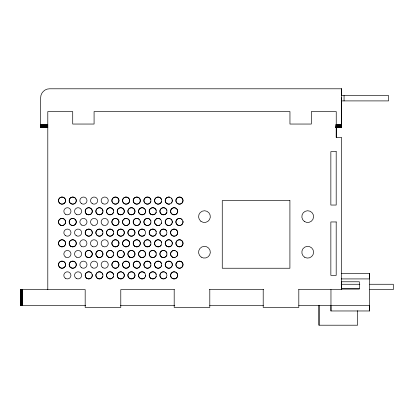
<?xml version="1.0" encoding="UTF-8"?>
<svg xmlns="http://www.w3.org/2000/svg" width="414" height="414" viewBox="0 0 414 414"><rect width="100%" height="100%" fill="white"/><g stroke="black" fill="none" stroke-linecap="round" stroke-linejoin="round"><path stroke-width="0.62" d="M47.765 127.569L40.66 127.569L40.66 97.694C40.562 92.938 44.805 88.694 49.561 88.793L341.586 88.793L341.586 90.635M298.83 305.625L369.609 305.625L369.614 310.966L330.962 310.966L330.962 289.536M298.639 289.603L341.534 289.603L341.56 137.396L336.24 137.396L336.271 127.088M341.56 288.894L341.56 281.774L359.362 281.774L359.362 288.894L341.56 288.894L359.362 288.894M341.591 97.694L341.591 127.569L335.764 127.569M341.576 100.907L341.591 127.6M341.576 95.391L341.581 88.793L341.591 100.902M341.265 273.582L369.609 273.587L369.609 278.922L341.265 278.922M341.483 95.562L388.57 95.562L388.57 100.902L341.483 100.902M40.66 124.505L47.765 124.505M335.775 124.505L341.591 124.505M40.66 124.961L47.765 124.961M335.775 124.961L341.591 124.961M40.66 125.406L47.765 125.406M335.775 125.406L341.591 125.406M47.765 125.82L40.66 125.82L40.66 127.569M335.775 125.82L341.591 125.82M40.66 126.208L47.765 126.208M335.775 126.208L341.591 126.208M40.66 126.56L47.765 126.56M335.775 126.56L341.591 126.56M40.66 126.865L47.765 126.865M335.775 126.865L341.591 126.865M40.66 127.124L47.765 127.124M335.775 127.124L341.591 127.124M40.66 127.331L47.765 127.331M335.764 127.331L341.591 127.331M40.66 127.481L47.765 127.481M335.764 127.481L341.591 127.481M341.177 284.263L359.823 284.263M369.759 284.263L393.3 284.263L393.3 289.603L369.759 289.603M174.465 289.603L120.784 289.603L120.784 307.405L85.18 307.405L85.18 289.603L20.7 289.603L20.716 305.625L85.677 305.625M209.391 289.603L263.718 289.603M120.5 305.625L174.817 305.625M209.696 305.625L263.356 305.625M369.609 310.966L369.609 273.587M330.962 310.966L330.967 306.324M357.592 310.681L357.592 325.207L318.992 325.207L318.992 305.625M344.065 95.562L344.065 100.902M336.24 137.396L336.24 111.583L311.318 111.583L311.318 124.045L289.955 124.045L289.955 111.583L94.082 111.583L94.082 124.045L72.719 124.045L72.719 111.583L47.796 111.583L47.796 289.603M319.023 305.625L319.023 325.207M298.81 289.603L298.81 307.405L263.206 307.405L263.206 289.603M209.8 289.603L209.8 307.405L174.19 307.405L174.19 289.603M22.247 289.603L22.247 305.625M22.02 289.603L22.02 305.625M21.797 289.603L21.797 305.625M21.59 289.603L21.59 305.625M21.399 289.603L21.399 305.625M21.223 289.603L21.223 305.625M21.067 289.603L21.067 305.625M20.938 289.603L20.938 305.625M20.835 289.603L20.762 305.625M172.322 199.672A3.56 3.56 0 0 1 172.322 201.514M171.965 202.374A3.56 3.56 0 0 1 171.396 203.108M169.802 204.03A3.56 3.56 0 0 1 165.321 200.593A3.56 3.56 0 0 1 169.802 197.152M171.396 198.073A3.56 3.56 0 0 1 171.965 198.813M161.641 201.514A3.56 3.56 0 0 1 156.156 203.507A3.56 3.56 0 0 1 156.156 197.675A3.56 3.56 0 0 1 161.641 199.672M150.96 201.514A3.56 3.56 0 0 1 145.474 203.507A3.56 3.56 0 0 1 145.474 197.675A3.56 3.56 0 0 1 150.96 199.672M102.889 212.196A3.56 3.56 0 0 1 97.166 214.002A3.56 3.56 0 0 1 97.947 208.045A3.56 3.56 0 0 1 103.014 211.275M113.571 212.196A3.56 3.56 0 0 1 108.09 214.188A3.56 3.56 0 0 1 108.09 208.356A3.56 3.56 0 0 1 113.571 210.353M145.614 210.353A3.56 3.56 0 0 1 145.614 212.196M145.262 213.055A3.56 3.56 0 0 1 139.891 214.002A3.56 3.56 0 0 1 139.891 208.547A3.56 3.56 0 0 1 145.262 209.494M156.301 212.196A3.56 3.56 0 0 1 150.815 214.188A3.56 3.56 0 0 1 150.815 208.356A3.56 3.56 0 0 1 156.301 210.353M166.982 212.196A3.56 3.56 0 0 1 161.496 214.188A3.56 3.56 0 0 1 161.496 208.356A3.56 3.56 0 0 1 166.982 210.353M176.737 208.754A3.56 3.56 0 0 1 175.438 214.618A3.56 3.56 0 0 1 170.677 210.964A3.56 3.56 0 0 1 176.002 208.19M183.004 221.035A3.56 3.56 0 0 1 183.004 222.877M182.646 223.736A3.56 3.56 0 0 1 178.056 225.18A3.56 3.56 0 0 1 176.214 220.74A3.56 3.56 0 0 1 180.483 218.514M181.342 218.871A3.56 3.56 0 0 1 182.082 219.436M172.322 221.035A3.56 3.56 0 0 1 172.322 222.877M171.965 223.736A3.56 3.56 0 0 1 171.396 224.471M170.661 225.04A3.56 3.56 0 0 1 169.802 225.392M168.881 225.516A3.56 3.56 0 0 1 165.352 221.49A3.56 3.56 0 0 1 169.802 218.514M170.661 218.871A3.56 3.56 0 0 1 171.965 220.176M161.641 222.877A3.56 3.56 0 0 1 161.284 223.736M159.98 225.04A3.56 3.56 0 0 1 159.121 225.392M158.2 225.516A3.56 3.56 0 0 1 154.908 220.595A3.56 3.56 0 0 1 160.715 219.436M150.96 222.877A3.56 3.56 0 0 1 146.013 225.18A3.56 3.56 0 0 1 144.6 219.912A3.56 3.56 0 0 1 150.034 219.436M150.603 220.176A3.56 3.56 0 0 1 150.96 221.035M140.274 221.035A3.56 3.56 0 0 1 140.274 222.877M139.922 223.736A3.56 3.56 0 0 1 134.793 224.869A3.56 3.56 0 0 1 134.11 219.668A3.56 3.56 0 0 1 139.352 219.436M127.936 218.871A3.56 3.56 0 0 1 128.2 224.869A3.56 3.56 0 0 1 122.647 222.572A3.56 3.56 0 0 1 127.077 218.514M118.911 221.035A3.56 3.56 0 0 1 118.911 222.877M118.559 223.736A3.56 3.56 0 0 1 117.99 224.471M117.255 225.04A3.56 3.56 0 0 1 116.396 225.392M115.475 225.516A3.56 3.56 0 0 1 112.391 220.176A3.56 3.56 0 0 1 118.559 220.176M74.53 218.871A3.56 3.56 0 0 1 74.789 224.869A3.56 3.56 0 0 1 69.242 222.572A3.56 3.56 0 0 1 73.671 218.514M91.856 234.417A3.56 3.56 0 0 1 85.853 234.676A3.56 3.56 0 0 1 88.151 229.128A3.56 3.56 0 0 1 92.208 233.558M102.889 233.558A3.56 3.56 0 0 1 97.409 235.55A3.56 3.56 0 0 1 97.409 229.718A3.56 3.56 0 0 1 102.889 231.716M113.571 233.558A3.56 3.56 0 0 1 108.09 235.55A3.56 3.56 0 0 1 108.09 229.718A3.56 3.56 0 0 1 113.571 231.716M134.581 234.417A3.56 3.56 0 0 1 128.578 234.676A3.56 3.56 0 0 1 130.876 229.128A3.56 3.56 0 0 1 134.933 233.558M144.693 235.152A3.56 3.56 0 0 1 139.658 235.152A3.56 3.56 0 0 1 139.658 230.117A3.56 3.56 0 0 1 144.693 230.117M156.301 233.558A3.56 3.56 0 0 1 155.943 234.417M155.374 235.152A3.56 3.56 0 0 1 150.339 235.152A3.56 3.56 0 0 1 150.339 230.117A3.56 3.56 0 0 1 155.374 230.117M155.943 230.857A3.56 3.56 0 0 1 156.301 231.716M166.625 234.417A3.56 3.56 0 0 1 161.253 235.364A3.56 3.56 0 0 1 161.253 229.91A3.56 3.56 0 0 1 166.625 230.857M175.143 236.073A3.56 3.56 0 0 1 170.713 232.016A3.56 3.56 0 0 1 176.266 229.718A3.56 3.56 0 0 1 176.002 235.721M172.322 242.397A3.56 3.56 0 0 1 172.322 244.239M171.965 245.098A3.56 3.56 0 0 1 167.101 246.402A3.56 3.56 0 0 1 165.797 241.538A3.56 3.56 0 0 1 170.661 240.234M171.396 240.798A3.56 3.56 0 0 1 171.965 241.538M161.284 245.098A3.56 3.56 0 0 1 156.156 246.232A3.56 3.56 0 0 1 155.473 241.031A3.56 3.56 0 0 1 160.715 240.798M161.284 241.538A3.56 3.56 0 0 1 161.641 242.397M150.96 244.239A3.56 3.56 0 0 1 145.474 246.232A3.56 3.56 0 0 1 145.474 240.399A3.56 3.56 0 0 1 150.96 242.397M140.274 242.397A3.56 3.56 0 0 1 136.216 246.822A3.56 3.56 0 0 1 133.919 241.274A3.56 3.56 0 0 1 139.922 241.538M118.559 245.098A3.56 3.56 0 0 1 112.556 245.362A3.56 3.56 0 0 1 114.854 239.809A3.56 3.56 0 0 1 118.911 244.239M113.571 254.921A3.56 3.56 0 0 1 108.09 256.913A3.56 3.56 0 0 1 108.09 251.081A3.56 3.56 0 0 1 113.571 253.078M123.331 251.479A3.56 3.56 0 0 1 123.331 256.514M122.596 257.084A3.56 3.56 0 0 1 117.286 254.465A3.56 3.56 0 0 1 121.737 250.558M145.614 253.078A3.56 3.56 0 0 1 145.614 254.921M145.262 255.78A3.56 3.56 0 0 1 139.891 256.727A3.56 3.56 0 0 1 139.891 251.272A3.56 3.56 0 0 1 145.262 252.219M156.301 254.921A3.56 3.56 0 0 1 150.815 256.913A3.56 3.56 0 0 1 150.815 251.081A3.56 3.56 0 0 1 156.301 253.078M166.982 254.921A3.56 3.56 0 0 1 162.324 257.342A3.56 3.56 0 0 1 160.311 252.493A3.56 3.56 0 0 1 165.321 250.915M166.055 251.479A3.56 3.56 0 0 1 166.982 253.078M176.737 251.479A3.56 3.56 0 0 1 176.737 256.514M175.143 257.436A3.56 3.56 0 0 1 170.661 253.999A3.56 3.56 0 0 1 175.143 250.558M170.661 267.765A3.56 3.56 0 0 1 165.44 265.602A3.56 3.56 0 0 1 168.881 261.12A3.56 3.56 0 0 1 172.322 265.602M171.965 266.461A3.56 3.56 0 0 1 171.396 267.196M161.641 265.602A3.56 3.56 0 0 1 161.284 266.461M160.715 267.196A3.56 3.56 0 0 1 155.281 266.725A3.56 3.56 0 0 1 156.694 261.451A3.56 3.56 0 0 1 161.641 263.759M150.96 265.602A3.56 3.56 0 0 1 145.474 267.599A3.56 3.56 0 0 1 145.474 261.762A3.56 3.56 0 0 1 150.96 263.759M139.922 266.461A3.56 3.56 0 0 1 133.919 266.725A3.56 3.56 0 0 1 136.216 261.172A3.56 3.56 0 0 1 140.274 265.602M92.208 274.441A3.56 3.56 0 0 1 88.461 278.907A3.56 3.56 0 0 1 85.543 273.856A3.56 3.56 0 0 1 91.287 272.842M102.889 276.283A3.56 3.56 0 0 1 97.947 278.586A3.56 3.56 0 0 1 96.534 273.318A3.56 3.56 0 0 1 101.968 272.842M102.537 273.582A3.56 3.56 0 0 1 102.889 274.441M113.571 276.283A3.56 3.56 0 0 1 112.649 277.877M111.915 278.446A3.56 3.56 0 0 1 106.905 276.868A3.56 3.56 0 0 1 108.918 272.014A3.56 3.56 0 0 1 113.571 274.441M122.596 272.277A3.56 3.56 0 0 1 122.86 278.28A3.56 3.56 0 0 1 117.307 275.978A3.56 3.56 0 0 1 121.737 271.92M134.933 274.441A3.56 3.56 0 0 1 130.876 278.87A3.56 3.56 0 0 1 128.578 273.318A3.56 3.56 0 0 1 134.581 273.582M145.738 275.362A3.56 3.56 0 0 1 145.614 276.283M144.693 277.877A3.56 3.56 0 0 1 139.658 277.877A3.56 3.56 0 0 1 139.658 272.842A3.56 3.56 0 0 1 144.693 272.842M156.301 276.283A3.56 3.56 0 0 1 155.943 277.142M155.374 277.877A3.56 3.56 0 0 1 150.339 277.877A3.56 3.56 0 0 1 150.339 272.842A3.56 3.56 0 0 1 155.374 272.842M155.943 273.582A3.56 3.56 0 0 1 156.301 274.441M166.625 277.142A3.56 3.56 0 0 1 166.055 277.877M165.321 278.446A3.56 3.56 0 0 1 164.462 278.803M163.54 278.922A3.56 3.56 0 0 1 160.011 274.896A3.56 3.56 0 0 1 164.462 271.92M165.321 272.277A3.56 3.56 0 0 1 166.625 273.582M176.002 272.277A3.56 3.56 0 0 1 176.266 278.28A3.56 3.56 0 0 1 170.713 275.978A3.56 3.56 0 0 1 175.143 271.92M336.194 151.638L330.853 151.638L330.853 205.044L336.194 205.044L336.194 151.638M289.909 200.593L222.261 200.593L222.261 268.241L289.909 268.241L289.909 200.593M336.194 221.956L330.853 221.956L330.853 275.362L336.194 275.362L336.194 221.956M177.782 203.678A3.56 3.56 0 0 0 183.123 200.593A3.56 3.56 0 0 0 177.782 197.509A3.56 3.56 0 0 0 177.782 203.678M135.057 203.678A3.56 3.56 0 0 0 140.398 200.593A3.56 3.56 0 0 0 135.057 197.509A3.56 3.56 0 0 0 135.057 203.678M124.376 203.678A3.56 3.56 0 0 0 129.717 200.593A3.56 3.56 0 0 0 124.376 197.509A3.56 3.56 0 0 0 124.376 203.678M113.695 203.678A3.56 3.56 0 0 0 119.035 200.593A3.56 3.56 0 0 0 113.695 197.509A3.56 3.56 0 0 0 113.695 203.678M102.92 203.678A3.56 3.56 0 0 0 108.261 200.593A3.56 3.56 0 0 0 102.92 197.509A3.56 3.56 0 0 0 102.92 203.678M92.332 203.678A3.56 3.56 0 0 0 97.673 200.593A3.56 3.56 0 0 0 92.332 197.509A3.56 3.56 0 0 0 92.332 203.678M81.651 203.678A3.56 3.56 0 0 0 86.992 200.593A3.56 3.56 0 0 0 81.651 197.509A3.56 3.56 0 0 0 81.651 203.678M70.97 203.678A3.56 3.56 0 0 0 76.311 200.593A3.56 3.56 0 0 0 70.97 197.509A3.56 3.56 0 0 0 70.97 203.678M60.289 203.678A3.56 3.56 0 0 0 65.629 200.593A3.56 3.56 0 0 0 60.289 197.509A3.56 3.56 0 0 0 60.258 203.678A3.56 3.56 0 0 0 65.598 200.593A3.56 3.56 0 0 0 60.258 197.509A3.56 3.56 0 0 0 60.289 203.678M65.629 214.359A3.56 3.56 0 0 0 70.97 211.275A3.56 3.56 0 0 0 65.629 208.19A3.56 3.56 0 0 0 65.629 214.359M76.311 214.359A3.56 3.56 0 0 0 81.651 211.275A3.56 3.56 0 0 0 76.311 208.19A3.56 3.56 0 0 0 76.311 214.359M86.992 214.359A3.56 3.56 0 0 0 92.332 211.275A3.56 3.56 0 0 0 86.992 208.19A3.56 3.56 0 0 0 86.992 214.359M119.035 214.359A3.56 3.56 0 0 0 124.376 211.275A3.56 3.56 0 0 0 119.035 208.19A3.56 3.56 0 0 0 119.035 214.359M129.717 214.359A3.56 3.56 0 0 0 135.057 211.275A3.56 3.56 0 0 0 129.717 208.19A3.56 3.56 0 0 0 129.717 214.359M102.92 225.04A3.56 3.56 0 0 0 108.261 221.956A3.56 3.56 0 0 0 102.92 218.871A3.56 3.56 0 0 0 102.92 225.04M92.332 225.04A3.56 3.56 0 0 0 97.673 221.956A3.56 3.56 0 0 0 92.332 218.871A3.56 3.56 0 0 0 92.332 225.04M81.651 225.04A3.56 3.56 0 0 0 86.992 221.956A3.56 3.56 0 0 0 81.651 218.871A3.56 3.56 0 0 0 81.651 225.04M60.289 225.04A3.56 3.56 0 0 0 65.629 221.956A3.56 3.56 0 0 0 60.289 218.871A3.56 3.56 0 0 0 60.258 225.04A3.56 3.56 0 0 0 65.598 221.956A3.56 3.56 0 0 0 60.258 218.871A3.56 3.56 0 0 0 60.289 225.04M65.629 235.721A3.56 3.56 0 0 0 70.97 232.637A3.56 3.56 0 0 0 65.629 229.553A3.56 3.56 0 0 0 65.629 235.721M76.311 235.721A3.56 3.56 0 0 0 81.651 232.637A3.56 3.56 0 0 0 76.311 229.553A3.56 3.56 0 0 0 76.311 235.721M119.035 235.721A3.56 3.56 0 0 0 124.376 232.637A3.56 3.56 0 0 0 119.035 229.553A3.56 3.56 0 0 0 119.035 235.721M177.782 246.402A3.56 3.56 0 0 0 183.123 243.318A3.56 3.56 0 0 0 177.782 240.234A3.56 3.56 0 0 0 177.782 246.402M124.376 246.402A3.56 3.56 0 0 0 129.717 243.318A3.56 3.56 0 0 0 124.376 240.234A3.56 3.56 0 0 0 124.376 246.402M102.92 246.402A3.56 3.56 0 0 0 108.261 243.318A3.56 3.56 0 0 0 102.92 240.234A3.56 3.56 0 0 0 102.92 246.402M92.255 246.402A3.56 3.56 0 0 0 97.595 243.318A3.56 3.56 0 0 0 92.255 240.234A3.56 3.56 0 0 0 92.255 246.402M81.589 246.402A3.56 3.56 0 0 0 86.93 243.318A3.56 3.56 0 0 0 81.589 240.234A3.56 3.56 0 0 0 81.589 246.402M70.97 246.402A3.56 3.56 0 0 0 76.311 243.318A3.56 3.56 0 0 0 70.97 240.234A3.56 3.56 0 0 0 70.97 246.402M60.289 246.402A3.56 3.56 0 0 0 65.629 243.318A3.56 3.56 0 0 0 60.289 240.234A3.56 3.56 0 0 0 60.258 246.402A3.56 3.56 0 0 0 65.598 243.318A3.56 3.56 0 0 0 60.258 240.234A3.56 3.56 0 0 0 60.289 246.402M65.629 257.084A3.56 3.56 0 0 0 70.97 253.999A3.56 3.56 0 0 0 65.629 250.915A3.56 3.56 0 0 0 65.629 257.084M76.311 257.084A3.56 3.56 0 0 0 81.651 253.999A3.56 3.56 0 0 0 76.311 250.915A3.56 3.56 0 0 0 76.311 257.084M86.992 257.084A3.56 3.56 0 0 0 92.332 253.999A3.56 3.56 0 0 0 86.992 250.915A3.56 3.56 0 0 0 86.992 257.084M97.673 257.084A3.56 3.56 0 0 0 103.014 253.999A3.56 3.56 0 0 0 97.673 250.915A3.56 3.56 0 0 0 97.673 257.084M129.717 257.084A3.56 3.56 0 0 0 135.057 253.999A3.56 3.56 0 0 0 129.717 250.915A3.56 3.56 0 0 0 129.717 257.084M177.782 267.765A3.56 3.56 0 0 0 183.123 264.681A3.56 3.56 0 0 0 177.782 261.596A3.56 3.56 0 0 0 177.782 267.765M124.376 267.765A3.56 3.56 0 0 0 129.717 264.681A3.56 3.56 0 0 0 124.376 261.596A3.56 3.56 0 0 0 124.376 267.765M113.695 267.765A3.56 3.56 0 0 0 119.035 264.681A3.56 3.56 0 0 0 113.695 261.596A3.56 3.56 0 0 0 113.695 267.765M102.92 267.765A3.56 3.56 0 0 0 108.261 264.681A3.56 3.56 0 0 0 102.92 261.596A3.56 3.56 0 0 0 102.92 267.765M92.332 267.765A3.56 3.56 0 0 0 97.673 264.681A3.56 3.56 0 0 0 92.332 261.596A3.56 3.56 0 0 0 92.332 267.765M81.651 267.765A3.56 3.56 0 0 0 86.992 264.681A3.56 3.56 0 0 0 81.651 261.596A3.56 3.56 0 0 0 81.651 267.765M70.97 267.765A3.56 3.56 0 0 0 76.311 264.681A3.56 3.56 0 0 0 70.97 261.596A3.56 3.56 0 0 0 70.97 267.765M60.289 267.765A3.56 3.56 0 0 0 65.629 264.681A3.56 3.56 0 0 0 60.289 261.596A3.56 3.56 0 0 0 60.258 267.765A3.56 3.56 0 0 0 65.598 264.681A3.56 3.56 0 0 0 60.258 261.596A3.56 3.56 0 0 0 60.289 267.765M65.598 278.446A3.56 3.56 0 0 0 70.939 275.362A3.56 3.56 0 0 0 65.598 272.277A3.56 3.56 0 0 0 65.598 278.446M76.311 278.446A3.56 3.56 0 0 0 81.651 275.362A3.56 3.56 0 0 0 76.311 272.277A3.56 3.56 0 0 0 76.311 278.446M172.25 257.084A3.56 3.56 0 0 0 177.59 253.999A3.56 3.56 0 0 0 172.25 250.915A3.56 3.56 0 0 0 172.25 257.084M161.584 257.084A3.56 3.56 0 0 0 166.925 253.999A3.56 3.56 0 0 0 161.584 250.915A3.56 3.56 0 0 0 161.584 257.084M140.253 257.084A3.56 3.56 0 0 0 145.599 253.999A3.56 3.56 0 0 0 140.253 250.915A3.56 3.56 0 0 0 140.253 257.084M134.912 246.402A3.56 3.56 0 0 0 140.253 243.318A3.56 3.56 0 0 0 134.912 240.234A3.56 3.56 0 0 0 134.912 246.402M97.595 257.084A3.56 3.56 0 0 0 102.936 253.999A3.56 3.56 0 0 0 97.595 250.915A3.56 3.56 0 0 0 97.595 257.084M145.578 246.402A3.56 3.56 0 0 0 150.919 243.318A3.56 3.56 0 0 0 145.578 240.234A3.56 3.56 0 0 0 145.578 246.402M166.174 245.833A3.56 3.56 0 0 0 172.131 244.239A3.56 3.56 0 0 0 167.768 239.877A3.56 3.56 0 0 0 166.174 245.833M129.592 257.084A3.56 3.56 0 0 0 134.933 253.999A3.56 3.56 0 0 0 129.592 250.915A3.56 3.56 0 0 0 129.592 257.084M118.927 257.084A3.56 3.56 0 0 0 124.267 253.999A3.56 3.56 0 0 0 118.927 250.915A3.56 3.56 0 0 0 118.927 257.084M86.93 257.084A3.56 3.56 0 0 0 92.27 253.999A3.56 3.56 0 0 0 86.93 250.915A3.56 3.56 0 0 0 86.93 257.084M155.509 245.833A3.56 3.56 0 0 0 161.465 244.239A3.56 3.56 0 0 0 157.103 239.877A3.56 3.56 0 0 0 155.509 245.833M177.575 246.402A3.56 3.56 0 0 0 182.916 243.318A3.56 3.56 0 0 0 177.575 240.234A3.56 3.56 0 0 0 177.575 246.402M150.919 257.084A3.56 3.56 0 0 0 156.259 253.999A3.56 3.56 0 0 0 150.919 250.915A3.56 3.56 0 0 0 150.919 257.084M108.261 257.084A3.56 3.56 0 0 0 113.602 253.999A3.56 3.56 0 0 0 108.261 250.915A3.56 3.56 0 0 0 108.261 257.084M144.843 267.196A3.56 3.56 0 0 0 150.799 265.602A3.56 3.56 0 0 0 146.437 261.239A3.56 3.56 0 0 0 144.843 267.196M97.595 278.446A3.56 3.56 0 0 0 102.936 275.362A3.56 3.56 0 0 0 97.595 272.277A3.56 3.56 0 0 0 97.595 278.446M140.253 278.446A3.56 3.56 0 0 0 145.599 275.362A3.56 3.56 0 0 0 140.253 272.277A3.56 3.56 0 0 0 140.253 278.446M161.584 278.446A3.56 3.56 0 0 0 166.925 275.362A3.56 3.56 0 0 0 161.584 272.277A3.56 3.56 0 0 0 161.584 278.446M172.25 278.446A3.56 3.56 0 0 0 177.59 275.362A3.56 3.56 0 0 0 172.25 272.277A3.56 3.56 0 0 0 172.25 278.446M155.509 267.196A3.56 3.56 0 0 0 161.465 265.602A3.56 3.56 0 0 0 157.103 261.239A3.56 3.56 0 0 0 155.509 267.196M124.252 267.765A3.56 3.56 0 0 0 129.592 264.681A3.56 3.56 0 0 0 124.252 261.596A3.56 3.56 0 0 0 124.252 267.765M166.174 267.196A3.56 3.56 0 0 0 172.131 265.602A3.56 3.56 0 0 0 167.768 261.239A3.56 3.56 0 0 0 166.174 267.196M86.93 278.446A3.56 3.56 0 0 0 92.27 275.362A3.56 3.56 0 0 0 86.93 272.277A3.56 3.56 0 0 0 86.93 278.446M129.592 278.446A3.56 3.56 0 0 0 134.933 275.362A3.56 3.56 0 0 0 129.592 272.277A3.56 3.56 0 0 0 129.592 278.446M134.912 267.765A3.56 3.56 0 0 0 140.253 264.681A3.56 3.56 0 0 0 134.912 261.596A3.56 3.56 0 0 0 134.912 267.765M113.586 267.765A3.56 3.56 0 0 0 118.927 264.681A3.56 3.56 0 0 0 113.586 261.596A3.56 3.56 0 0 0 113.586 267.765M108.261 278.446A3.56 3.56 0 0 0 113.602 275.362A3.56 3.56 0 0 0 108.261 272.277A3.56 3.56 0 0 0 108.261 278.446M118.927 278.446A3.56 3.56 0 0 0 124.267 275.362A3.56 3.56 0 0 0 118.927 272.277A3.56 3.56 0 0 0 118.927 278.446M70.189 267.196A3.56 3.56 0 0 0 76.145 265.602A3.56 3.56 0 0 0 71.782 261.239A3.56 3.56 0 0 0 70.189 267.196M150.919 278.446A3.56 3.56 0 0 0 156.259 275.362A3.56 3.56 0 0 0 150.919 272.277A3.56 3.56 0 0 0 150.919 278.446M177.575 267.765A3.56 3.56 0 0 0 182.916 264.681A3.56 3.56 0 0 0 177.575 261.596A3.56 3.56 0 0 0 177.575 267.765M201.199 257.11A5.874 5.874 0 0 0 210.317 252.597A5.874 5.874 0 0 0 201.851 246.951A5.874 5.874 0 0 0 201.199 257.11M304.751 257.296A5.874 5.874 0 0 0 313.584 252.245A5.874 5.874 0 0 0 304.792 247.117A5.874 5.874 0 0 0 304.751 257.296M304.347 221.433A5.874 5.874 0 0 0 313.564 217.117A5.874 5.874 0 0 0 305.216 211.295A5.874 5.874 0 0 0 304.347 221.433M200.899 221.288A5.874 5.874 0 0 0 210.286 217.36A5.874 5.874 0 0 0 202.192 211.197A5.874 5.874 0 0 0 200.899 221.288M70.923 203.678A3.56 3.56 0 0 0 76.264 200.593A3.56 3.56 0 0 0 70.923 197.509A3.56 3.56 0 0 0 70.923 203.678M86.93 214.359A3.56 3.56 0 0 0 92.27 211.275A3.56 3.56 0 0 0 86.93 208.19A3.56 3.56 0 0 0 86.93 214.359M96.855 213.79A3.56 3.56 0 0 0 102.812 212.196A3.56 3.56 0 0 0 98.454 207.833A3.56 3.56 0 0 0 96.855 213.79M108.261 214.359A3.56 3.56 0 0 0 113.602 211.275A3.56 3.56 0 0 0 108.261 208.19A3.56 3.56 0 0 0 108.261 214.359M118.927 214.359A3.56 3.56 0 0 0 124.267 211.275A3.56 3.56 0 0 0 118.927 208.19A3.56 3.56 0 0 0 118.927 214.359M113.586 203.678A3.56 3.56 0 0 0 118.927 200.593A3.56 3.56 0 0 0 113.586 197.509A3.56 3.56 0 0 0 113.586 203.678M129.592 214.359A3.56 3.56 0 0 0 134.933 211.275A3.56 3.56 0 0 0 129.592 208.19A3.56 3.56 0 0 0 129.592 214.359M124.252 203.678A3.56 3.56 0 0 0 129.592 200.593A3.56 3.56 0 0 0 124.252 197.509A3.56 3.56 0 0 0 124.252 203.678M140.253 214.359A3.56 3.56 0 0 0 145.599 211.275A3.56 3.56 0 0 0 140.253 208.19A3.56 3.56 0 0 0 140.253 214.359M134.912 203.678A3.56 3.56 0 0 0 140.253 200.593A3.56 3.56 0 0 0 134.912 197.509A3.56 3.56 0 0 0 134.912 203.678M150.919 214.359A3.56 3.56 0 0 0 156.259 211.275A3.56 3.56 0 0 0 150.919 208.19A3.56 3.56 0 0 0 150.919 214.359M145.578 203.678A3.56 3.56 0 0 0 150.919 200.593A3.56 3.56 0 0 0 145.578 197.509A3.56 3.56 0 0 0 145.578 203.678M161.584 214.359A3.56 3.56 0 0 0 166.925 211.275A3.56 3.56 0 0 0 161.584 208.19A3.56 3.56 0 0 0 161.584 214.359M156.244 203.678A3.56 3.56 0 0 0 161.584 200.593A3.56 3.56 0 0 0 156.244 197.509A3.56 3.56 0 0 0 156.244 203.678M172.25 214.359A3.56 3.56 0 0 0 177.59 211.275A3.56 3.56 0 0 0 172.25 208.19A3.56 3.56 0 0 0 172.25 214.359M166.909 203.678A3.56 3.56 0 0 0 172.25 200.593A3.56 3.56 0 0 0 166.909 197.509A3.56 3.56 0 0 0 166.909 203.678M177.575 203.678A3.56 3.56 0 0 0 182.916 200.593A3.56 3.56 0 0 0 177.575 197.509A3.56 3.56 0 0 0 177.575 203.678M177.575 225.04A3.56 3.56 0 0 0 182.916 221.956A3.56 3.56 0 0 0 177.575 218.871A3.56 3.56 0 0 0 177.575 225.04M172.25 235.721A3.56 3.56 0 0 0 177.59 232.637A3.56 3.56 0 0 0 172.25 229.553A3.56 3.56 0 0 0 172.25 235.721M166.909 225.04A3.56 3.56 0 0 0 172.25 221.956A3.56 3.56 0 0 0 166.909 218.871A3.56 3.56 0 0 0 166.909 225.04M161.584 235.721A3.56 3.56 0 0 0 166.925 232.637A3.56 3.56 0 0 0 161.584 229.553A3.56 3.56 0 0 0 161.584 235.721M156.244 225.04A3.56 3.56 0 0 0 161.584 221.956A3.56 3.56 0 0 0 156.244 218.871A3.56 3.56 0 0 0 156.244 225.04M150.919 235.721A3.56 3.56 0 0 0 156.259 232.637A3.56 3.56 0 0 0 150.919 229.553A3.56 3.56 0 0 0 150.919 235.721M144.843 224.471A3.56 3.56 0 0 0 150.799 222.877A3.56 3.56 0 0 0 146.437 218.514A3.56 3.56 0 0 0 144.843 224.471M140.253 235.721A3.56 3.56 0 0 0 145.599 232.637A3.56 3.56 0 0 0 140.253 229.553A3.56 3.56 0 0 0 140.253 235.721M134.912 225.04A3.56 3.56 0 0 0 140.253 221.956A3.56 3.56 0 0 0 134.912 218.871A3.56 3.56 0 0 0 134.912 225.04M129.592 235.721A3.56 3.56 0 0 0 134.933 232.637A3.56 3.56 0 0 0 129.592 229.553A3.56 3.56 0 0 0 129.592 235.721M123.512 224.471A3.56 3.56 0 0 0 129.468 222.877A3.56 3.56 0 0 0 125.111 218.514A3.56 3.56 0 0 0 123.512 224.471M118.927 235.721A3.56 3.56 0 0 0 124.267 232.637A3.56 3.56 0 0 0 118.927 229.553A3.56 3.56 0 0 0 118.927 235.721M113.586 225.04A3.56 3.56 0 0 0 118.927 221.956A3.56 3.56 0 0 0 113.586 218.871A3.56 3.56 0 0 0 113.586 225.04M108.261 235.721A3.56 3.56 0 0 0 113.602 232.637A3.56 3.56 0 0 0 108.261 229.553A3.56 3.56 0 0 0 108.261 235.721M97.595 235.721A3.56 3.56 0 0 0 102.936 232.637A3.56 3.56 0 0 0 97.595 229.553A3.56 3.56 0 0 0 97.595 235.721M86.93 235.721A3.56 3.56 0 0 0 92.27 232.637A3.56 3.56 0 0 0 86.93 229.553A3.56 3.56 0 0 0 86.93 235.721M70.189 224.471A3.56 3.56 0 0 0 76.145 222.877A3.56 3.56 0 0 0 71.782 218.514A3.56 3.56 0 0 0 70.189 224.471M124.252 246.402A3.56 3.56 0 0 0 129.592 243.318A3.56 3.56 0 0 0 124.252 240.234A3.56 3.56 0 0 0 124.252 246.402M112.846 245.833A3.56 3.56 0 0 0 118.802 244.239A3.56 3.56 0 0 0 114.445 239.877A3.56 3.56 0 0 0 112.846 245.833M70.923 246.402A3.56 3.56 0 0 0 76.264 243.318A3.56 3.56 0 0 0 70.923 240.234A3.56 3.56 0 0 0 70.923 246.402"/></g></svg>
